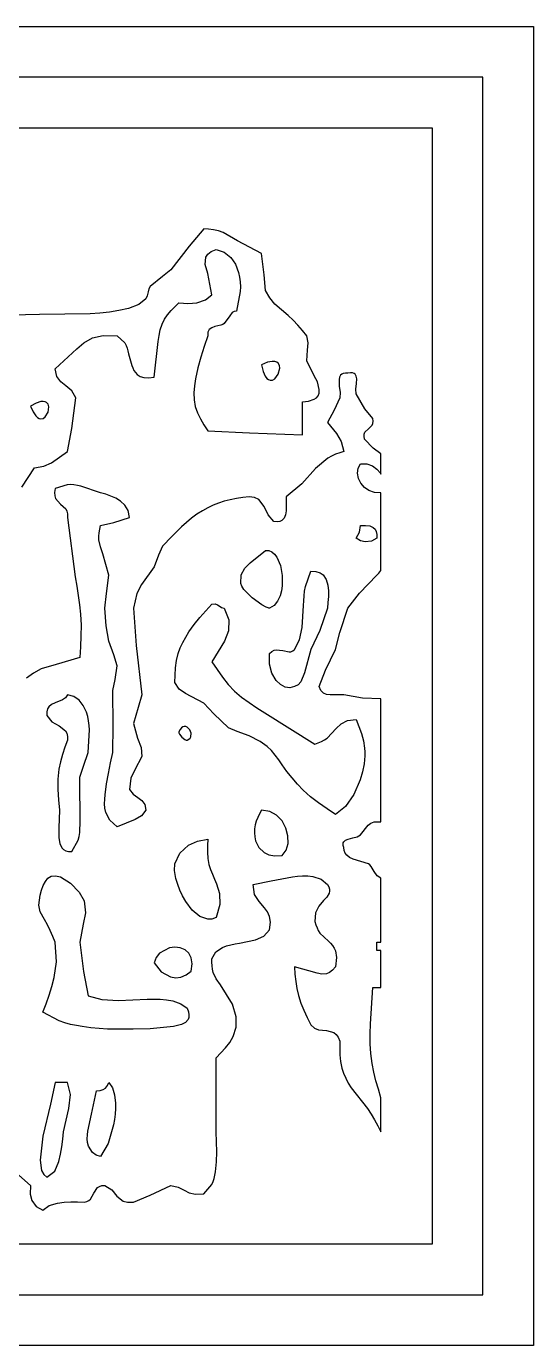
# Model space of a CAD drawing. Extents: x -1323 to 1705, y -706 to 926.
# Drawn here: x 365.8 to 385.8, y -57.6 to -5.6 of the extents above; entities that cross this region are included whole.
import ezdxf

# ---------------------------------------------------------------- set-up
doc = ezdxf.new("R2010")
doc.units = 0
doc.layers.add('CAMADA_1', color=7, linetype='CONTINUOUS')

msp = doc.modelspace()

# ---------------------------------------------------------------- linework, layer by layer
at = {"layer": 'CAMADA_1'}
for points in [[(255.8112, -5.6467), (385.8113, -5.6467), (385.8113, -57.6467), (255.8112, -57.6467), (255.8112, -5.6467)], [(383.8113, -55.6467), (383.8113, -7.6467), (257.8113, -7.6467), (257.8113, -55.6467), (383.8113, -55.6467)], [(381.8113, -53.6467), (259.8113, -53.6467), (259.8113, -9.6467), (381.8113, -9.6467), (381.8113, -53.6467)], [(375.7452, -19.3511), (375.8028, -19.1184), (375.788, -19.0112), (375.7374, -18.9242), (375.6814, -18.8824), (375.6058, -18.8575), (375.5092, -18.8523), (375.3216, -18.8886), (375.0786, -18.9869), (375.1478, -19.256), (375.2312, -19.4402), (375.292, -19.521), (375.3553, -19.5719), (375.4196, -19.5959), (375.5149, -19.5885), (375.6042, -19.5382), (375.7452, -19.3511)], [(366.6722, -20.8542), (366.6995, -20.6371), (366.6716, -20.5425), (366.6114, -20.4706), (366.5514, -20.4403), (366.4744, -20.4276), (366.3794, -20.4355), (366.2006, -20.4925), (365.9753, -20.6125), (366.0766, -20.8459), (366.1809, -21.0011), (366.2504, -21.0661), (366.3186, -21.1037), (366.3845, -21.117), (366.4767, -21.098), (366.5577, -21.0411), (366.6722, -20.8542)], [(379.6301, -25.8146), (379.4178, -25.9407), (379.17, -25.9688), (378.9797, -25.922), (378.8173, -25.8146), (378.9442, -25.5772), (378.9801, -25.3268), (379.1791, -25.3173), (379.3484, -25.3377), (379.4829, -25.3929), (379.558, -25.4599), (379.609, -25.5512), (379.6337, -25.6687), (379.6301, -25.8146)], [(375.4035, -28.578), (375.3916, -28.5799), (375.3759, -28.5789), (375.3445, -28.5714), (375.2704, -28.5417), (375.0934, -28.4443), (374.7126, -28.1706), (374.3841, -27.8426), (374.3038, -27.7176), (374.2657, -27.6027), (374.2869, -27.2639), (374.425, -27.0061), (374.6414, -26.7963), (375.2411, -26.3021), (375.374, -26.3056), (375.4935, -26.3556), (375.5992, -26.4461), (375.6901, -26.5711), (375.8254, -26.9007), (375.8946, -27.2962), (375.9038, -27.4983), (375.895, -27.7006), (375.8656, -27.9), (375.8129, -28.0933), (375.7149, -28.3086), (375.579, -28.4749), (375.4035, -28.578)], [(376.3789, -30.2036), (376.5831, -29.8215), (376.6843, -29.3365), (376.7425, -28.4734), (376.7496, -28.2837), (376.7603, -28.0942), (376.7799, -27.9063), (376.8132, -27.7215), (377.0292, -27.115), (377.2309, -27.1289), (377.39, -27.182), (377.5115, -27.2684), (377.6331, -27.4476), (377.6961, -27.6688), (377.7203, -27.894), (377.7202, -28.121), (377.7039, -28.3492), (377.6795, -28.578), (377.3865, -29.4653), (377.0292, -30.2036), (376.7799, -31.1288), (376.6364, -31.4786), (376.5267, -31.5969), (376.3789, -31.6667), (376.2013, -31.7181), (376.0152, -31.6906), (375.8329, -31.5932), (375.6666, -31.4346), (375.4906, -31.1434), (375.3933, -30.7802), (375.4035, -30.3662), (375.4897, -30.2857), (375.577, -30.238), (375.6647, -30.2169), (375.9247, -30.2515), (376.168, -30.3027), (376.2427, -30.2946), (376.3132, -30.2636), (376.3789, -30.2036)], [(378.0045, -36.7063), (377.6665, -36.4841), (377.3352, -36.2549), (377.0173, -36.0115), (376.7194, -35.747), (376.4972, -35.5151), (376.288, -35.2694), (376.0875, -35.0146), (375.8913, -34.7552), (375.7608, -34.5598), (375.6244, -34.3704), (375.4763, -34.193), (375.3106, -34.0335), (375.0279, -33.8374), (374.5908, -33.6174), (374.1182, -33.4396), (373.778, -33.2923), (373.209, -32.75), (372.8026, -32.3168), (372.0896, -31.9399), (371.8422, -31.7668), (371.6648, -31.504), (371.6764, -31.2137), (371.697, -30.9257), (371.7353, -30.6422), (371.8004, -30.3654), (371.8795, -30.1426), (371.9791, -29.9262), (372.0952, -29.7168), (372.224, -29.5145), (372.433, -29.225), (372.6565, -28.9481), (372.8897, -28.6797), (373.1277, -28.4155), (373.2521, -28.4126), (373.3421, -28.444), (373.4148, -28.4927), (373.5013, -28.5491), (373.6155, -28.578), (373.7983, -29.0379), (373.7797, -29.4745), (373.6274, -29.8818), (373.1277, -30.6914), (373.3332, -30.9984), (373.5458, -31.2982), (373.7724, -31.5835), (374.0201, -31.8473), (374.2951, -32.086), (374.591, -32.3029), (374.9001, -32.5054), (375.2148, -32.7009), (377.1917, -33.9424), (377.3211, -33.8922), (377.4472, -33.8377), (377.5667, -33.7747), (377.6763, -33.6988), (378.0233, -33.3176), (378.2237, -33.1365), (378.4778, -33.0092), (378.8173, -32.9673), (378.926, -33.2447), (379.0245, -33.5237), (379.1025, -33.8056), (379.1498, -34.0919), (379.1594, -34.248), (379.1581, -34.4052), (379.1467, -34.563), (379.1262, -34.7208), (379.0611, -35.0338), (378.9699, -35.3397), (378.7204, -35.9248), (378.3916, -36.3971), (378.0045, -36.7063)], [(367.4381, -33.7801), (367.3349, -34.0623), (367.2388, -34.3456), (367.1567, -34.6308), (367.0957, -34.9191), (367.0541, -35.3187), (367.0519, -35.7238), (367.0759, -36.1327), (367.113, -36.5435), (367.097, -37.231), (367.0964, -37.6292), (367.1322, -37.8494), (367.213, -38.0242), (367.2794, -38.093), (367.3647, -38.1417), (367.4711, -38.1679), (367.6008, -38.1691), (367.8545, -37.7211), (367.894, -37.5755), (367.9163, -37.4242), (367.9267, -37.2694), (367.9309, -37.1132), (367.9259, -35.243), (368.0583, -34.809), (368.2509, -34.2678), (368.3025, -33.3755), (368.2911, -33.1985), (368.2684, -33.0226), (368.2324, -32.8493), (368.1815, -32.6799), (368.0575, -32.4147), (367.892, -32.2093), (367.6853, -32.0671), (367.4381, -31.9918), (367.358, -32.1147), (367.237, -32.197), (366.9421, -32.3086), (366.8028, -32.3725), (366.6921, -32.4649), (366.6426, -32.5509), (366.6187, -32.6624), (366.6253, -32.8045), (366.8125, -33.0645), (367.1015, -33.2227), (367.3555, -33.4157), (367.4089, -33.5114), (367.4381, -33.6311), (367.4381, -33.7801)], [(372.1523, -33.7801), (372.2215, -33.7483), (372.2701, -33.7043), (372.2999, -33.6509), (372.308, -33.5119), (372.2519, -33.3745), (372.1526, -33.2723), (372.0933, -33.245), (372.0312, -33.2391), (371.9759, -33.2552), (371.9222, -33.2946), (371.8721, -33.3602), (371.8274, -33.4551), (371.8239, -33.4728), (371.8258, -33.4929), (371.8511, -33.5514), (371.946, -33.6642), (372.0629, -33.7536), (372.1086, -33.7753), (372.1329, -33.7813), (372.1523, -33.7801)], [(375.8913, -38.3319), (376.054, -38.12), (376.13, -37.85), (376.125, -37.5494), (376.0444, -37.2454), (375.8939, -36.9654), (375.679, -36.7369), (375.4055, -36.5871), (375.0786, -36.5435), (375.0046, -36.685), (374.9356, -36.8281), (374.8765, -36.9743), (374.8322, -37.1255), (374.8072, -37.2797), (374.8017, -37.4369), (374.8161, -37.5937), (374.8508, -37.747), (374.9758, -38.0118), (375.1866, -38.2137), (375.3779, -38.3014), (375.6122, -38.3432), (375.8913, -38.3319)], [(371.6648, -38.6569), (371.8575, -38.2301), (372.1997, -37.9215), (372.5533, -37.7636), (372.9652, -37.6813), (372.9534, -37.9373), (372.9508, -38.1913), (372.9667, -38.4412), (373.0103, -38.685), (373.0701, -38.8774), (373.1454, -39.0666), (373.2272, -39.2547), (373.3067, -39.4438), (373.4241, -39.8314), (373.4384, -40.261), (373.2904, -40.7702), (373.1261, -40.8321), (372.9629, -40.8428), (372.6461, -40.7321), (372.3526, -40.4819), (372.0947, -40.1353), (371.9732, -39.9218), (371.8684, -39.6994), (371.7803, -39.4693), (371.709, -39.2331), (371.6535, -38.9129), (371.6648, -38.6569)], [(372.1523, -44.3465), (372.2016, -44.4852), (372.222, -44.6049), (372.2158, -44.707), (372.185, -44.7934), (372.0843, -44.9069), (371.9307, -44.9874), (371.6072, -45.0651), (370.6893, -45.1593), (370.0187, -45.1763), (369.349, -45.1781), (369.0147, -45.1684), (368.6809, -45.1491), (368.3478, -45.1184), (368.0154, -45.0742), (367.7837, -45.034), (367.5542, -44.9835), (367.3287, -44.92), (367.1091, -44.8409), (366.4628, -44.5088), (366.5883, -44.1715), (366.7082, -43.8325), (366.8168, -43.49), (366.9085, -43.1421), (367.0011, -42.5159), (366.9505, -41.7454), (366.8556, -41.5153), (366.7558, -41.2873), (366.6465, -41.0635), (366.5229, -40.8459), (366.3581, -40.5492), (366.3002, -40.2825), (366.3278, -40.0853), (366.3617, -39.8905), (366.4083, -39.7002), (366.4739, -39.5167), (366.5606, -39.3499), (366.6651, -39.2216), (366.7881, -39.1446), (366.9657, -39.1239), (367.1589, -39.1714), (367.5522, -39.4164), (367.8886, -39.7693), (368.0884, -40.1198), (368.1393, -40.5818), (368.0546, -41.0362), (367.9259, -41.7454), (368.0657, -42.8986), (368.2509, -43.8587), (368.7899, -44.0079), (369.4483, -44.0379), (370.5718, -43.9958), (370.8269, -43.9918), (371.082, -43.9973), (371.3361, -44.0183), (371.5884, -44.0606), (371.905, -44.1689), (372.1523, -44.3465)], [(372.315, -42.8832), (372.3443, -42.593), (372.3083, -42.3597), (372.2183, -42.1805), (372.0665, -42.0403), (371.8771, -41.9614), (371.6661, -41.9398), (371.4495, -41.9717), (371.0647, -42.1809), (370.9288, -42.3505), (370.852, -42.5582), (371.1306, -42.9109), (371.4968, -43.1152), (371.6989, -43.1464), (371.9063, -43.1222), (372.1135, -43.0365), (372.315, -42.8832)], [(366.6253, -51.0112), (366.9316, -50.7682), (367.0967, -50.3919), (367.1641, -50.0994), (367.2121, -49.8072), (367.2471, -49.5152), (367.2756, -49.2233), (367.4873, -48.3032), (367.5459, -47.7545), (367.4381, -47.2726), (366.9505, -47.2726), (366.7593, -48.1344), (366.4628, -49.3856), (366.3608, -50.3343), (366.4135, -50.7452), (366.4953, -50.9011), (366.6253, -51.0112)], [(369.0638, -47.2726), (369.2056, -47.4824), (369.2912, -47.7594), (369.3266, -48.086), (369.3266, -48.3022), (369.3113, -48.5185), (369.2836, -48.7344), (369.246, -48.9495), (369.0307, -49.6795), (368.7387, -50.1984), (368.5583, -50.1333), (368.4209, -50.0399), (368.2575, -49.7814), (368.2223, -49.6389), (368.2105, -49.4919), (368.2165, -49.343), (368.2349, -49.1946), (368.3856, -48.5237), (368.5762, -47.5977), (368.7182, -47.5879), (368.8342, -47.5522), (368.9265, -47.4928), (369.0081, -47.3956), (369.0638, -47.2726)]]:
    msp.add_lwpolyline(points, close=True, dxfattribs=at)
for points in [[(365.6298, -23.8119), (366.1378, -23.0509), (366.5004, -22.9845), (366.8007, -22.8557), (367.4381, -22.4008), (367.6019, -21.4915), (367.7633, -20.2875), (367.6034, -20.0183), (367.3732, -19.8193), (367.1751, -19.6533), (367.0199, -19.4444), (366.9505, -19.1496), (367.8062, -18.3601), (368.0843, -18.1149), (368.4198, -17.9267), (368.8441, -17.8276), (369.389, -17.8491), (369.6949, -18.1223), (369.7487, -18.2197), (369.7885, -18.3264), (369.8187, -18.4385), (369.844, -18.5522), (369.9644, -19.0109), (370.004, -19.1108), (370.0523, -19.2067), (370.1116, -19.2947), (370.184, -19.3706), (370.3013, -19.4463), (370.4485, -19.4921), (370.6305, -19.5031), (370.852, -19.4747), (371.0033, -18.0691), (371.0424, -17.837), (371.0937, -17.6086), (371.1642, -17.3892), (371.261, -17.1841), (371.3777, -17.0106), (371.5158, -16.8497), (371.668, -16.697), (371.8274, -16.5486), (372.0046, -16.56), (372.1815, -16.5659), (372.3576, -16.5606), (372.5325, -16.5385), (372.8696, -16.4205), (373.1277, -16.2235), (372.9625, -15.3888), (372.8594, -15.038), (372.8825, -14.7399), (372.9606, -14.626), (373.0935, -14.5243), (373.2904, -14.4354), (373.6141, -14.5517), (373.8678, -14.7531), (374.0547, -15.0241), (374.1782, -15.3489), (374.2195, -15.5332), (374.2446, -15.7205), (374.2539, -15.9092), (374.2479, -16.0975), (374.1032, -16.8738), (374.0052, -16.8903), (373.9321, -16.9291), (373.8322, -17.0546), (373.6155, -17.3613), (373.5554, -17.395), (373.4789, -17.4208), (373.2485, -17.4776), (373.1224, -17.5227), (373.0215, -17.5919), (372.9633, -17.6968), (372.9652, -17.8491), (372.8233, -18.2627), (372.6895, -18.6799), (372.5719, -19.1043), (372.4785, -19.5394), (372.4375, -19.8144), (372.4169, -20.0904), (372.4249, -20.3627), (372.4693, -20.6268), (372.5546, -20.8781), (372.6731, -21.12), (372.8136, -21.3556), (372.9652, -21.5881), (374.6054, -21.6644), (376.7041, -21.7506), (376.7041, -20.45), (376.9405, -20.4138), (377.1644, -20.3413), (377.2524, -20.287), (377.3173, -20.2098), (377.3535, -20.1037), (377.3544, -19.9625), (377.2843, -19.6547), (377.1602, -19.4169), (376.8667, -18.8244), (376.8922, -18.4066), (376.9189, -18.1174), (376.8667, -17.8491), (376.6961, -17.6337), (376.5205, -17.4234), (376.3347, -17.2231), (376.1338, -17.0379), (375.6054, -16.5994), (375.409, -16.3433), (375.2411, -16.061), (375.1817, -15.4427), (375.0786, -14.5979), (374.1418, -14.1041), (373.5653, -13.7703), (373.3833, -13.7105), (373.1938, -13.6704), (372.9994, -13.6432), (372.8026, -13.6226), (372.2255, -14.3096), (371.5021, -15.2482), (371.1745, -15.5083), (370.6893, -15.8985), (370.6385, -15.9929), (370.6092, -16.1103), (370.5788, -16.2637), (370.5268, -16.386), (370.251, -16.6056), (369.8343, -16.7668), (369.462, -16.8512), (369.0869, -16.9104), (368.7099, -16.9499), (368.3317, -16.9752), (366.3309, -17.0098), (364.6747, -17.0363)], [(364.9287, -50.4082), (365.9753, -51.3366), (365.961, -51.6726), (366.0255, -51.9299), (366.2024, -52.1626), (366.4628, -52.3118), (366.7085, -52.1284), (367.0366, -52.0272), (367.2992, -51.9934), (367.5621, -51.9799), (367.8252, -51.9799), (368.0884, -51.9867), (368.1926, -51.969), (368.2744, -51.9288), (368.3384, -51.8709), (368.4714, -51.6382), (368.6162, -51.4172), (368.6893, -51.3684), (368.7827, -51.34), (368.9012, -51.3366), (369.1775, -51.5073), (369.3786, -51.7532), (369.6256, -51.9533), (369.804, -51.9984), (370.0392, -51.9867), (370.6988, -51.7165), (371.5021, -51.3366), (371.8003, -51.3961), (372.0356, -51.5184), (372.2352, -51.6222), (372.4774, -51.6834), (372.8026, -51.6617), (373.1266, -51.2923), (373.18, -51.1783), (373.2191, -51.0566), (373.2473, -50.93), (373.2681, -50.801), (373.307, -50.4037), (373.3174, -50.0088), (373.3086, -49.6156), (373.2904, -49.2233), (373.2952, -47.8942), (373.2904, -46.2971), (373.4827, -46.1042), (373.6653, -45.9053), (373.8284, -45.6943), (373.9623, -45.465), (374.0809, -45.0987), (374.0785, -44.6815), (373.9405, -44.1838), (373.4617, -43.4229), (373.3018, -43.1877), (373.1804, -42.9395), (373.1486, -42.8095), (373.1327, -42.6745), (373.1275, -42.536), (373.1277, -42.3958), (373.2863, -42.1277), (373.5405, -41.9552), (373.7048, -41.8913), (373.8733, -41.844), (374.0445, -41.8079), (374.2167, -41.7778), (374.8398, -41.6497), (375.1718, -41.5038), (375.4035, -41.2576), (375.4317, -40.9614), (375.3966, -40.7282), (375.3149, -40.5418), (375.2026, -40.3859), (374.9879, -40.1454), (374.8117, -39.8665), (374.7533, -39.4696), (375.4616, -39.3328), (376.3063, -39.168), (376.5052, -39.1434), (376.7051, -39.1303), (376.9055, -39.1325), (377.106, -39.154), (377.4324, -39.2595), (377.6795, -39.4696), (377.7375, -39.5623), (377.7662, -39.6485), (377.769, -39.7296), (377.7501, -39.8069), (377.6567, -39.9657), (377.531, -40.1059), (377.3434, -40.3263), (377.2065, -40.5933), (377.1917, -40.9326), (377.2294, -41.0546), (377.2715, -41.1733), (377.3225, -41.2855), (377.3867, -41.388), (377.7217, -41.7032), (377.806, -41.7871), (377.8816, -41.8776), (377.9456, -41.9752), (377.9949, -42.0801), (378.0453, -42.3549), (378.0045, -42.7209), (377.8861, -42.8538), (377.7677, -42.9415), (377.6485, -42.9904), (377.466, -43.0046), (377.2762, -42.9669), (376.3789, -42.7209), (376.4031, -43.0071), (376.4336, -43.2915), (376.477, -43.5723), (376.5395, -43.8478), (376.635, -44.1425), (376.7536, -44.4308), (376.8875, -44.7147), (377.0292, -44.9965), (377.1707, -45.1323), (377.3242, -45.1984), (377.6437, -45.2297), (377.9404, -45.307), (378.026, -45.3805), (378.1023, -45.4911), (378.1672, -45.647), (378.1663, -45.9166), (378.1742, -46.1844), (378.1996, -46.4485), (378.2513, -46.7072), (378.317, -46.9106), (378.4026, -47.1081), (378.5053, -47.2986), (378.6221, -47.4808), (379.2625, -48.297), (379.4095, -48.5182), (379.5442, -48.7483), (379.6705, -48.9843), (379.7928, -49.2233), (379.7928, -47.8735), (379.6902, -47.5396), (379.5936, -47.2047), (379.5089, -46.8677), (379.4421, -46.5275), (379.3934, -46.1385), (379.3697, -45.746), (379.3655, -45.3515), (379.3754, -44.9569), (379.4676, -43.5337), (379.7928, -43.5337), (379.7928, -42.0704), (379.6301, -42.0704), (379.6301, -41.7454), (379.7928, -41.7454), (379.7928, -39.2278), (379.6375, -39.1275), (379.5204, -38.9604), (379.4043, -38.7628), (379.3569, -38.7013), (379.305, -38.6569), (378.7012, -38.4675), (378.5579, -38.4062), (378.4405, -38.3166), (378.3825, -38.2354), (378.3443, -38.1331), (378.3298, -38.0064), (378.3053, -37.9379), (378.2979, -37.8793), (378.3057, -37.8296), (378.3268, -37.7878), (378.3967, -37.727), (378.4958, -37.6832), (378.6826, -37.6325), (378.8486, -37.5862), (378.9801, -37.519), (379.2855, -37.1325), (379.3906, -37.0533), (379.5297, -37.0028), (379.7928, -36.9995), (379.7928, -32.1545), (379.0686, -32.1279), (378.3298, -31.9918), (377.7851, -32.0005), (377.6475, -31.9782), (377.5248, -31.9228), (377.4245, -31.8228), (377.3544, -31.6667), (377.6114, -31.0194), (378.0045, -30.2036), (378.1697, -29.5344), (378.4923, -28.578), (378.9454, -27.9845), (379.6301, -27.2777), (379.7043, -27.1953), (379.7928, -27.0971), (379.7928, -24.0265), (379.5402, -24.0201), (379.3202, -23.9464), (379.1381, -23.8197), (378.9991, -23.654), (378.9087, -23.4639), (378.8718, -23.2634), (378.8939, -23.0668), (378.9801, -22.8884), (379.2327, -22.8948), (379.4526, -22.9685), (379.6346, -23.0952), (379.7735, -23.2609), (379.7928, -23.2925), (379.7928, -22.4889), (379.4897, -22.2739), (379.1425, -21.9131), (379.1259, -21.8015), (379.133, -21.7139), (379.1592, -21.6454), (379.305, -21.5067), (379.4508, -21.3681), (379.4772, -21.2995), (379.4843, -21.2118), (379.4676, -21.1003), (379.1515, -20.7152), (378.8173, -20.125), (378.8035, -19.9439), (378.8278, -19.7259), (378.8378, -19.5395), (378.8212, -19.4382), (378.7751, -19.3598), (378.73, -19.3273), (378.669, -19.3075), (378.5905, -19.3019), (378.4923, -19.3122), (378.3896, -19.3118), (378.3077, -19.3274), (378.2447, -19.3575), (378.1982, -19.4003), (378.1588, -19.4734), (378.1398, -19.5616), (378.1502, -19.8287), (378.1792, -20.0772), (378.1672, -20.2875), (377.9423, -20.77), (377.6795, -21.2628), (378.0387, -21.6905), (378.2249, -22.005), (378.3298, -22.4008), (378.1657, -22.4558), (378.004, -22.5149), (377.8471, -22.5824), (377.6974, -22.6625), (377.2147, -23.074), (376.6767, -23.6738), (376.0538, -24.189), (376.056, -24.7397), (376.0308, -24.8974), (375.978, -25.0276), (375.8888, -25.1213), (375.8048, -25.1592), (375.6981, -25.1744), (375.5661, -25.1643), (375.3401, -24.9026), (375.1843, -24.5707), (374.9755, -24.2919), (374.8127, -24.2108), (374.5908, -24.189), (374.3424, -24.2217), (374.0951, -24.259), (373.8498, -24.3056), (373.6078, -24.3659), (373.387, -24.4375), (373.171, -24.5238), (372.961, -24.6239), (372.7582, -24.7366), (372.5367, -24.8791), (372.3248, -25.0348), (372.121, -25.2017), (371.9241, -25.378), (371.5451, -25.7513), (371.1771, -26.1396), (371.0212, -26.4863), (370.852, -26.9524), (370.3521, -27.6499), (370.1623, -28.0055), (370.0392, -28.578), (370.1474, -30.0447), (370.3642, -31.9918), (370.2142, -32.4907), (370.0392, -33.1296), (370.1997, -33.702), (370.3327, -34.066), (370.3642, -34.4301), (370.0946, -34.9473), (369.9302, -35.2836), (369.8765, -35.7307), (370.0175, -35.9116), (370.2035, -36.0475), (370.3581, -36.166), (370.4764, -36.3208), (370.5268, -36.5435), (370.3482, -36.7583), (370.1064, -36.9099), (369.389, -37.1936), (369.1061, -36.9306), (368.95, -36.6301), (368.912, -36.4603), (368.8977, -36.2862), (368.9009, -36.1097), (368.915, -35.9328), (368.9695, -35.5087), (369.0441, -35.0914), (369.1319, -34.6785), (369.2265, -34.2678), (369.2293, -33.2217), (369.2265, -31.8294), (369.3091, -31.3966), (369.389, -30.8539), (369.2668, -30.4163), (369.0638, -29.8786), (368.9605, -29.2789), (368.9012, -28.578), (368.9757, -28.0008), (369.0638, -27.2777), (368.8218, -26.4372), (368.7301, -26.1624), (368.6738, -25.8848), (368.6722, -25.7466), (368.6859, -25.6073), (368.7098, -25.4672), (368.7387, -25.3268), (369.2588, -25.2033), (369.8765, -25.0018), (369.8765, -25.0018), (369.8212, -24.7261), (369.6971, -24.5152), (369.5231, -24.3572), (369.3426, -24.2473), (369.1488, -24.1608), (368.946, -24.0897), (368.7387, -24.0265), (367.9553, -23.7675), (367.8218, -23.7372), (367.6872, -23.7154), (367.5528, -23.7059), (367.42, -23.7127), (366.9505, -23.8638), (366.9254, -24.0244), (366.9316, -24.1537), (366.9633, -24.2574), (367.1534, -24.4737), (367.3641, -24.6694), (367.4116, -24.7573), (367.4383, -24.8661), (367.4381, -25.0018), (367.7407, -27.3458), (367.8012, -27.7143), (367.8605, -28.0828), (367.9119, -28.4518), (367.9488, -28.8217), (367.9674, -29.2469), (367.9651, -29.6735), (367.949, -30.101), (367.9259, -30.5289), (366.9907, -30.7952), (366.3914, -30.9735), (366.094, -31.14), (365.8126, -31.3417)]]:
    msp.add_lwpolyline(points, dxfattribs=at)

doc.saveas('drawing.dxf')
